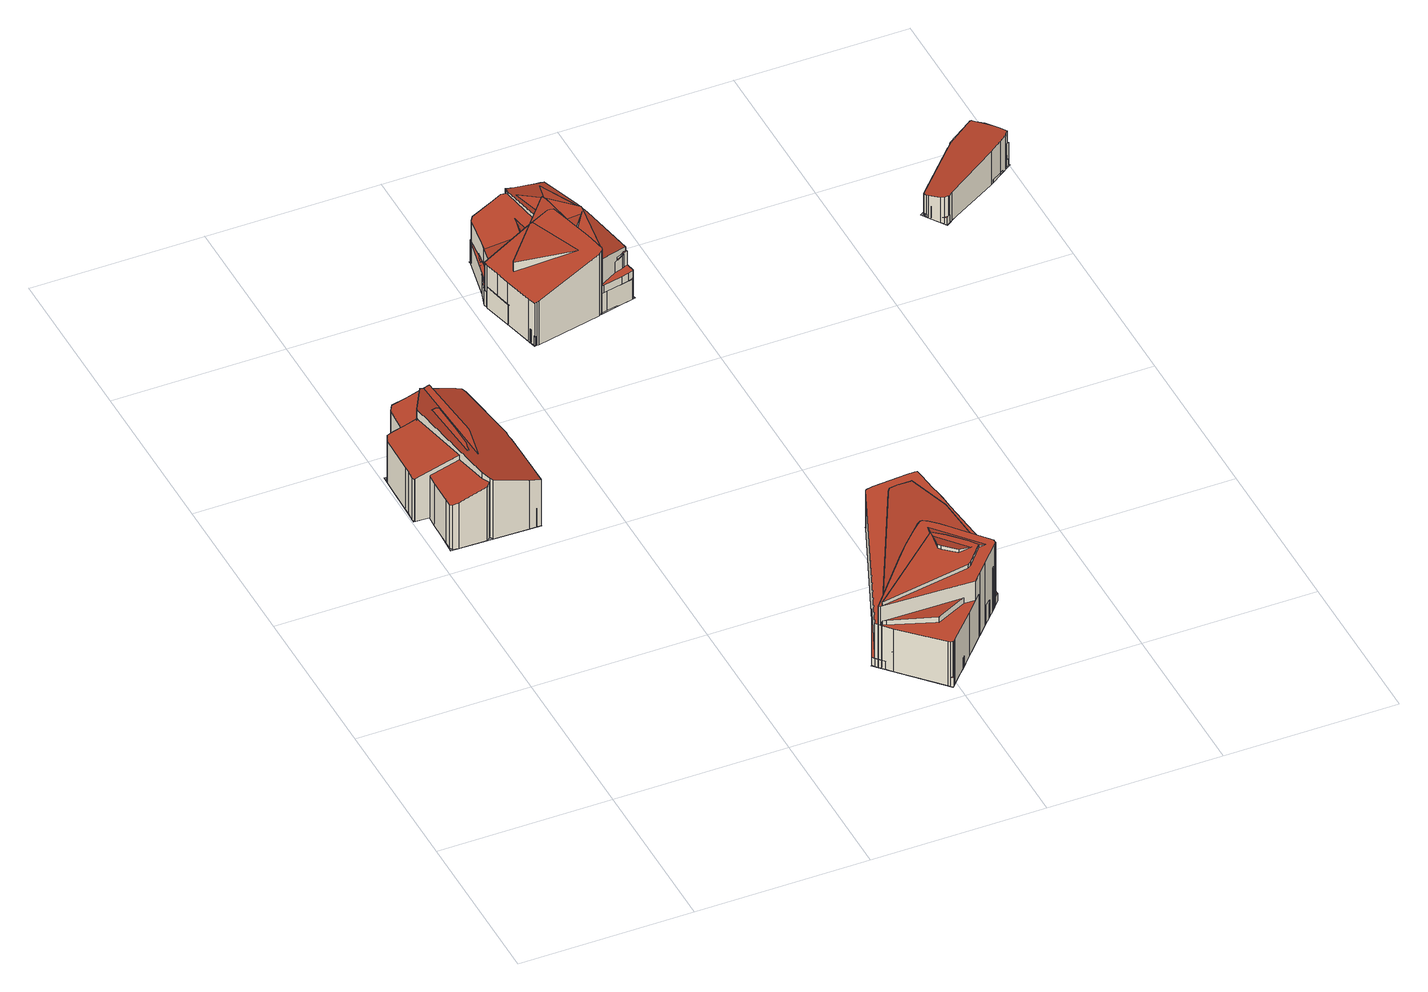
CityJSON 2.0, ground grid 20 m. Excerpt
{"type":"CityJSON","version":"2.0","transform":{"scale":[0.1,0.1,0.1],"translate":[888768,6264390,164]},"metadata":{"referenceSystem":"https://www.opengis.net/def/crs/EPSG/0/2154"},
"CityObjects":{
"building1":{"type":"Building","attributes":{"class":"Building"},"children":["building1-1"]},
"building1-1":{"type":"BuildingPart","parents":["building1"],"geometry":[{"type":"MultiSurface","lod":"2.2","boundaries":[[[0,1,2,3,4,5,6,7,8,9,10,11,12,13,14,15,16,17,18]],[[19,20,1,0]],[[20,21,2,1]],[[21,22,3,2]],[[22,23,4,3]],[[23,24,5,4]],[[24,25,6,5]],[[25,26,7,6]],[[26,27,8,7]],[[27,28,9,8]],[[28,29,10,9]],[[29,30,11,10]],[[30,31,12,11]],[[31,32,13,12]],[[32,33,14,13]],[[33,34,15,14]],[[34,35,16,15]],[[35,36,17,16]],[[36,37,18,17]],[[37,19,0,18]],[[38,39,40,41,42,43,44,45,46,47,48]],[[49,50,39,38]],[[50,51,40,39]],[[51,52,41,40]],[[52,53,42,41]],[[53,54,43,42]],[[54,33,44,43]],[[33,55,45,44]],[[55,56,46,45]],[[56,57,47,46]],[[57,58,48,47]],[[58,49,38,48]],[[59,60,61,62]]],"semantics":{"surfaces":[{"type":"RoofSurface","rf_azimuth":178.38,"rf_slope":19.47},{"type":"WallSurface","on_footprint_edge":true},{"type":"RoofSurface","rf_azimuth":165.33,"rf_slope":10.22},{"type":"GroundSurface"}],"values":[0,1,1,1,1,1,1,1,1,1,1,1,1,1,1,1,1,1,1,1,2,1,1,1,1,1,1,1,1,1,1,1,3]}}]},
"building2":{"type":"Building","attributes":{"class":"Building"},"children":["building2-1"]},
"building2-1":{"type":"BuildingPart","parents":["building2"],"geometry":[{"type":"MultiSurface","lod":"2.2","boundaries":[[[63,64,65,66,67,68,69,70,71,72,73,74,75,76,77,78,79]],[[80,81,64,63]],[[81,82,65,64]],[[82,83,66,65]],[[83,84,67,66]],[[84,85,68,67]],[[85,86,69,68]],[[86,87,70,69]],[[87,88,71,70]],[[88,89,72,71]],[[89,90,73,72]],[[90,91,74,73]],[[91,92,75,74]],[[92,93,76,75]],[[93,94,77,76]],[[94,95,78,77]],[[95,96,79,78]],[[96,80,63,79]],[[97,98,99,100,101,102,103,104,105,106,107,108,109,110]],[[111,112,98,97]],[[112,113,99,98]],[[113,114,100,99]],[[114,115,101,100]],[[115,116,102,101]],[[116,117,103,102]],[[117,118,104,103]],[[118,119,105,104]],[[119,120,106,105]],[[120,121,107,106]],[[121,122,108,107]],[[122,123,109,108]],[[123,124,110,109]],[[124,111,97,110]],[[125,126,127,128,129,130,131,132,133,134,135,136,137,138,139,140,141]],[[142,143,126,125]],[[143,144,127,126]],[[144,145,128,127]],[[145,146,129,128]],[[146,147,130,129]],[[147,148,131,130]],[[148,149,132,131]],[[149,150,133,132]],[[150,151,134,133]],[[151,152,135,134]],[[152,153,136,135]],[[153,154,137,136]],[[154,155,138,137]],[[155,156,139,138]],[[156,157,140,139]],[[157,158,141,140]],[[158,142,125,141]],[[159,160,161,162,163,164,165,166,167,168,169]],[[170,171,160,159]],[[171,172,161,160]],[[172,173,162,161]],[[173,174,163,162]],[[174,175,164,163]],[[175,176,165,164]],[[176,177,166,165]],[[177,178,167,166]],[[178,179,168,167]],[[179,180,169,168]],[[180,170,159,169]],[[59,181,182,183,184,185,186,187,188,189,60]]],"semantics":{"surfaces":[{"type":"RoofSurface","rf_azimuth":8.47,"rf_slope":19.06},{"type":"WallSurface","on_footprint_edge":true},{"type":"RoofSurface","rf_azimuth":174.95,"rf_slope":19.19},{"type":"RoofSurface","rf_azimuth":4.85,"rf_slope":11.02},{"type":"RoofSurface","rf_azimuth":141.61,"rf_slope":1.95},{"type":"GroundSurface"}],"values":[0,1,1,1,1,1,1,1,1,1,1,1,1,1,1,1,1,1,2,1,1,1,1,1,1,1,1,1,1,1,1,1,1,3,1,1,1,1,1,1,1,1,1,1,1,1,1,1,1,1,1,4,1,1,1,1,1,1,1,1,1,1,1,5]}}]},
"building3":{"type":"Building","attributes":{"class":"Building"},"children":["building3-1"]},
"building3-1":{"type":"BuildingPart","parents":["building3"],"geometry":[{"type":"MultiSurface","lod":"2.2","boundaries":[[[190,191,192,193,194,195,196,197,198,199,200,201,202,203,204,205,206,207,208,209,210,211,212,213]],[[214,215,191,190]],[[215,216,192,191]],[[216,217,193,192]],[[217,218,194,193]],[[218,219,195,194]],[[219,220,196,195]],[[220,221,197,196]],[[221,222,198,197]],[[222,223,199,198]],[[223,224,200,199]],[[224,225,201,200]],[[225,226,202,201]],[[226,227,203,202]],[[227,228,204,203]],[[228,229,205,204]],[[229,230,206,205]],[[230,231,207,206]],[[231,232,208,207]],[[232,233,209,208]],[[233,234,210,209]],[[234,235,211,210]],[[235,236,212,211]],[[236,237,213,212]],[[237,214,190,213]],[[238,239,240,241,242,243,244,245,246,247,248,249,250,251,252,253,254,255]],[[256,257,239,238]],[[257,258,240,239]],[[258,259,241,240]],[[259,260,242,241]],[[260,261,243,242]],[[261,262,244,243]],[[262,263,245,244]],[[263,264,246,245]],[[264,265,247,246]],[[265,266,248,247]],[[266,267,249,248]],[[267,268,250,249]],[[268,269,251,250]],[[269,270,252,251]],[[270,271,253,252]],[[271,272,254,253]],[[272,273,255,254]],[[273,256,238,255]],[[274,275,276,277,278,279,280,281,282,283,284,285,286]],[[287,288,275,274]],[[288,289,276,275]],[[289,290,277,276]],[[290,291,278,277]],[[291,292,279,278]],[[292,293,280,279]],[[293,294,281,280]],[[294,295,282,281]],[[295,296,283,282]],[[296,297,284,283]],[[297,298,285,284]],[[298,299,286,285]],[[299,287,274,286]],[[300,301,302,303,304,305,306,307,308,309]],[[310,311,301,300]],[[311,312,302,301]],[[312,313,303,302]],[[313,314,304,303]],[[314,315,305,304]],[[315,316,306,305]],[[316,317,307,306]],[[317,318,308,307]],[[318,319,309,308]],[[319,310,300,309]],[[320,321,322,323,324,325,326,327,328,329,330,331,332,333,334,335,336,337,338,339]],[[340,341,321,320]],[[341,342,322,321]],[[342,343,323,322]],[[343,344,324,323]],[[344,345,325,324]],[[345,346,326,325]],[[346,347,327,326]],[[347,348,328,327]],[[348,349,329,328]],[[349,350,330,329]],[[350,351,331,330]],[[351,352,332,331]],[[352,353,333,332]],[[353,354,334,333]],[[354,355,335,334]],[[355,356,336,335]],[[356,357,337,336]],[[357,358,338,337]],[[358,359,339,338]],[[359,340,320,339]],[[360,361,362,363,364,365,366,367,368,369,370,371,372,373,374,375,376,377]],[[378,379,361,360]],[[379,380,362,361]],[[380,381,363,362]],[[381,382,364,363]],[[382,383,365,364]],[[383,384,366,365]],[[384,385,367,366]],[[385,386,368,367]],[[386,387,369,368]],[[387,388,370,369]],[[388,389,371,370]],[[389,390,372,371]],[[390,391,373,372]],[[391,392,374,373]],[[392,393,375,374]],[[393,394,376,375]],[[394,395,377,376]],[[395,378,360,377]],[[396,397,398,399,400,401,402,403,404,405,406]],[[407,408,397,396]],[[408,409,398,397]],[[409,410,399,398]],[[410,411,400,399]],[[411,412,401,400]],[[412,413,402,401]],[[413,414,403,402]],[[414,415,404,403]],[[415,416,405,404]],[[416,417,406,405]],[[417,407,396,406]],[[418,419,420,421,422,423,424,425,426,427,428,429,430,431,432,433]],[[434,435,419,418]],[[435,436,420,419]],[[436,437,421,420]],[[437,438,422,421]],[[438,439,423,422]],[[439,440,424,423]],[[440,441,425,424]],[[441,442,426,425]],[[442,443,427,426]],[[443,444,428,427]],[[444,445,429,428]],[[445,446,430,429]],[[446,447,431,430]],[[447,448,432,431]],[[448,449,433,432]],[[449,434,418,433]],[[450,451,452,453,454,455,456,457,458,459,460,461,462]],[[463,464,451,450]],[[464,217,452,451]],[[217,465,453,452]],[[465,220,454,453]],[[220,466,455,454]],[[466,467,456,455]],[[467,468,457,456]],[[468,469,458,457]],[[469,470,459,458]],[[470,352,460,459]],[[352,471,461,460]],[[471,472,462,461]],[[472,463,450,462]],[[473,474,386,475,476,477,478,479]]],"semantics":{"surfaces":[{"type":"RoofSurface","rf_azimuth":102.27,"rf_slope":1.81},{"type":"WallSurface","on_footprint_edge":true},{"type":"RoofSurface","rf_azimuth":165.18,"rf_slope":0.992},{"type":"RoofSurface","rf_azimuth":118.26,"rf_slope":3.36},{"type":"RoofSurface","rf_azimuth":182.71,"rf_slope":1.08},{"type":"RoofSurface","rf_azimuth":133.84,"rf_slope":8.73},{"type":"RoofSurface","rf_azimuth":304.92,"rf_slope":1.35},{"type":"RoofSurface","rf_azimuth":43.45,"rf_slope":15.34},{"type":"RoofSurface","rf_azimuth":356.26,"rf_slope":7.5},{"type":"RoofSurface","rf_azimuth":268.35,"rf_slope":3.67},{"type":"GroundSurface"}],"values":[0,1,1,1,1,1,1,1,1,1,1,1,1,1,1,1,1,1,1,1,1,1,1,1,1,2,1,1,1,1,1,1,1,1,1,1,1,1,1,1,1,1,1,1,3,1,1,1,1,1,1,1,1,1,1,1,1,1,4,1,1,1,1,1,1,1,1,1,1,5,1,1,1,1,1,1,1,1,1,1,1,1,1,1,1,1,1,1,1,1,6,1,1,1,1,1,1,1,1,1,1,1,1,1,1,1,1,1,1,7,1,1,1,1,1,1,1,1,1,1,1,8,1,1,1,1,1,1,1,1,1,1,1,1,1,1,1,1,9,1,1,1,1,1,1,1,1,1,1,1,1,1,10]}}]},
"building4":{"type":"Building","attributes":{"class":"Building"},"children":["building4-1"]},
"building4-1":{"type":"BuildingPart","parents":["building4"],"geometry":[{"type":"MultiSurface","lod":"2.2","boundaries":[[[480,481,482,483,484,485,486,487,488,489,490,491,492,493,494,495,496,497,498]],[[499,500,481,480]],[[500,501,482,481]],[[501,502,483,482]],[[502,503,484,483]],[[503,504,485,484]],[[504,505,486,485]],[[505,506,487,486]],[[506,507,488,487]],[[507,508,489,488]],[[508,509,490,489]],[[509,510,491,490]],[[510,511,492,491]],[[511,512,493,492]],[[512,513,494,493]],[[513,514,495,494]],[[514,515,496,495]],[[515,516,497,496]],[[516,517,498,497]],[[517,499,480,498]],[[518,519,520,521,522,523,524,525,526,527,528,529,530]],[[531,532,519,518]],[[532,533,520,519]],[[533,534,521,520]],[[534,535,522,521]],[[535,536,523,522]],[[536,537,524,523]],[[537,538,525,524]],[[538,539,526,525]],[[539,540,527,526]],[[540,541,528,527]],[[541,542,529,528]],[[542,543,530,529]],[[543,531,518,530]],[[544,545,546,547,548,549,550,551,552,553,554,555,556]],[[557,558,545,544]],[[558,559,546,545]],[[559,533,547,546]],[[533,560,548,547]],[[560,561,549,548]],[[561,562,550,549]],[[562,563,551,550]],[[563,564,552,551]],[[564,565,553,552]],[[565,566,554,553]],[[566,567,555,554]],[[567,568,556,555]],[[568,557,544,556]],[[569,570,571,572,573,574,575,576,577,578,579,580,581,582,583,584]],[[585,586,570,569]],[[586,587,571,570]],[[587,588,572,571]],[[588,589,573,572]],[[589,590,574,573]],[[590,591,575,574]],[[591,592,576,575]],[[592,593,577,576]],[[593,594,578,577]],[[594,595,579,578]],[[595,596,580,579]],[[596,597,581,580]],[[597,598,582,581]],[[598,567,583,582]],[[567,599,584,583]],[[599,585,569,584]],[[600,601,602,603,604,605,606,607,608,609,610,611,612,613]],[[614,615,601,600]],[[615,616,602,601]],[[616,617,603,602]],[[617,618,604,603]],[[618,619,605,604]],[[619,620,606,605]],[[620,621,607,606]],[[621,622,608,607]],[[622,623,609,608]],[[623,624,610,609]],[[624,625,611,610]],[[625,626,612,611]],[[626,627,613,612]],[[627,614,600,613]],[[628,629,630,631,632,633,634,635,636,637,638,639,640,641,642,643]],[[644,645,629,628]],[[645,588,630,629]],[[588,646,631,630]],[[646,647,632,631]],[[647,648,633,632]],[[648,649,634,633]],[[649,650,635,634]],[[650,651,636,635]],[[651,652,637,636]],[[652,653,638,637]],[[653,654,639,638]],[[654,655,640,639]],[[655,656,641,640]],[[656,657,642,641]],[[657,658,643,642]],[[658,644,628,643]],[[659,660,661,662,663,664,665,666,667,668,669,670,671]],[[672,673,660,659]],[[673,674,661,660]],[[674,675,662,661]],[[675,676,663,662]],[[676,677,664,663]],[[677,678,665,664]],[[678,679,666,665]],[[679,680,667,666]],[[680,681,668,667]],[[681,682,669,668]],[[682,683,670,669]],[[683,684,671,670]],[[684,672,659,671]],[[685,686,687,688,689,690,691,692,693,694,695,696,697,698,699]],[[700,701,686,685]],[[701,702,687,686]],[[702,703,688,687]],[[703,704,689,688]],[[704,535,690,689]],[[535,705,691,690]],[[705,706,692,691]],[[706,707,693,692]],[[707,597,694,693]],[[597,708,695,694]],[[708,709,696,695]],[[709,710,697,696]],[[710,627,698,697]],[[627,711,699,698]],[[711,700,685,699]],[[712,713,714,715,716,717,718,719,720,721,722,723,724,725,726,727]],[[728,729,712,727]],[[729,730,713,712]],[[730,731,714,713]],[[731,732,715,714]],[[732,733,716,715]],[[733,734,717,716]],[[734,735,718,717]],[[735,736,719,718]],[[736,737,720,719]],[[737,738,721,720]],[[738,739,722,721]],[[739,740,723,722]],[[740,741,724,723]],[[741,742,725,724]],[[742,743,726,725]],[[743,728,727,726]],[[744,745,746,747,748,749,750,751,752,753,754,755]],[[756,757,745,744]],[[757,758,746,745]],[[758,759,747,746]],[[759,760,748,747]],[[760,761,749,748]],[[761,762,750,749]],[[762,763,751,750]],[[763,764,752,751]],[[764,765,753,752]],[[765,766,754,753]],[[766,767,755,754]],[[767,756,744,755]],[[768,769,770,771,772,773,774,775,776,777]],[[778,779,769,768]],[[779,780,770,769]],[[780,781,771,770]],[[781,782,772,771]],[[782,783,773,772]],[[783,784,774,773]],[[784,785,775,774]],[[785,786,776,775]],[[786,766,777,776]],[[766,778,768,777]],[[787,788,789,790,791,792,793,794,795,796]],[[797,798,788,787]],[[798,799,789,788]],[[799,800,790,789]],[[800,801,791,790]],[[801,802,792,791]],[[802,803,793,792]],[[803,804,794,793]],[[804,805,795,794]],[[805,806,796,795]],[[806,797,787,796]],[[807,808,809,810,811,812,813,814]],[[815,816,808,807]],[[816,817,809,808]],[[817,732,810,809]],[[732,818,811,810]],[[818,819,812,811]],[[819,820,813,812]],[[820,821,814,813]],[[821,815,807,814]],[[822,823,824,825,826,827,828,829]],[[830,831,823,822]],[[831,832,824,823]],[[832,833,825,824]],[[833,834,826,825]],[[834,835,827,826]],[[835,836,828,827]],[[836,543,829,828]],[[543,830,822,829]],[[837,838,839,840,841,842,843]],[[844,845,838,837]],[[845,846,839,838]],[[846,847,840,839]],[[847,848,841,840]],[[848,849,842,841]],[[849,850,843,842]],[[850,844,837,843]],[[851,852,853,854,855,856,857]],[[798,858,852,851]],[[858,859,853,852]],[[859,538,854,853]],[[538,860,855,854]],[[860,861,856,855]],[[861,862,857,856]],[[862,798,851,857]],[[653,863,864,865,866,867,868,672,869,870]]],"semantics":{"surfaces":[{"type":"RoofSurface","rf_azimuth":193.9,"rf_slope":17.84},{"type":"WallSurface","on_footprint_edge":true},{"type":"RoofSurface","rf_azimuth":14.14,"rf_slope":17.14},{"type":"RoofSurface","rf_azimuth":197.38,"rf_slope":17.36},{"type":"RoofSurface","rf_azimuth":256.5,"rf_slope":1.49},{"type":"RoofSurface","rf_azimuth":356.2,"rf_slope":0.0697},{"type":"RoofSurface","rf_azimuth":300.84,"rf_slope":1.85},{"type":"RoofSurface","rf_azimuth":208.28,"rf_slope":19.69},{"type":"RoofSurface","rf_azimuth":119.82,"rf_slope":16.59},{"type":"RoofSurface","rf_azimuth":154.4,"rf_slope":12.31},{"type":"RoofSurface","rf_azimuth":148.82,"rf_slope":17.57},{"type":"RoofSurface","rf_azimuth":139.6,"rf_slope":17.55},{"type":"RoofSurface","rf_azimuth":315.61,"rf_slope":17.21},{"type":"RoofSurface","rf_azimuth":326.44,"rf_slope":4.24},{"type":"RoofSurface","rf_azimuth":4.25,"rf_slope":17.73},{"type":"RoofSurface","rf_azimuth":186.97,"rf_slope":6.36},{"type":"RoofSurface","rf_azimuth":19.62,"rf_slope":8.09},{"type":"GroundSurface"}],"values":[0,1,1,1,1,1,1,1,1,1,1,1,1,1,1,1,1,1,1,1,2,1,1,1,1,1,1,1,1,1,1,1,1,1,3,1,1,1,1,1,1,1,1,1,1,1,1,1,4,1,1,1,1,1,1,1,1,1,1,1,1,1,1,1,1,5,1,1,1,1,1,1,1,1,1,1,1,1,1,1,6,1,1,1,1,1,1,1,1,1,1,1,1,1,1,1,1,7,1,1,1,1,1,1,1,1,1,1,1,1,1,8,1,1,1,1,1,1,1,1,1,1,1,1,1,1,1,9,1,1,1,1,1,1,1,1,1,1,1,1,1,1,1,1,10,1,1,1,1,1,1,1,1,1,1,1,1,11,1,1,1,1,1,1,1,1,1,1,12,1,1,1,1,1,1,1,1,1,1,13,1,1,1,1,1,1,1,1,14,1,1,1,1,1,1,1,1,15,1,1,1,1,1,1,1,16,1,1,1,1,1,1,1,17]}}]},
"building5":{"type":"Building","attributes":{"class":"Building"},"children":["building5-1"]},
"building5-1":{"type":"BuildingPart","parents":["building5"],"geometry":[{"type":"MultiSurface","lod":"2.2","boundaries":[[[871,872,873,874,875,876,877,878,879,880,881,882,883,884,885,886,887,888,889,890,891,892,893]],[[894,895,872,871]],[[895,896,873,872]],[[896,897,874,873]],[[897,898,875,874]],[[898,899,876,875]],[[899,900,877,876]],[[900,901,878,877]],[[901,902,879,878]],[[902,903,880,879]],[[903,904,881,880]],[[904,905,882,881]],[[905,906,883,882]],[[906,907,884,883]],[[907,908,885,884]],[[908,909,886,885]],[[909,910,887,886]],[[910,911,888,887]],[[911,912,889,888]],[[912,913,890,889]],[[913,914,891,890]],[[914,915,892,891]],[[915,916,893,892]],[[916,894,871,893]],[[917,918,919,920,921,922,923,924,925,926,927,928,929,930,931]],[[932,933,918,917]],[[933,934,919,918]],[[934,935,920,919]],[[935,936,921,920]],[[936,937,922,921]],[[937,938,923,922]],[[938,939,924,923]],[[939,940,925,924]],[[940,941,926,925]],[[941,942,927,926]],[[942,928,927]],[[943,930,929]],[[943,944,931,930]],[[944,932,917,931]],[[945,946,947,948,949,950,951,952,953,954]],[[955,956,946,945]],[[956,957,947,946]],[[957,958,948,947]],[[958,959,949,948]],[[959,960,950,949]],[[960,961,951,950]],[[961,962,952,951]],[[962,963,953,952]],[[963,964,954,953]],[[964,955,945,954]],[[965,966,967,968,969,970,971,972,973]],[[974,975,966,965]],[[975,976,967,966]],[[976,977,968,967]],[[977,978,969,968]],[[978,906,970,969]],[[906,979,971,970]],[[979,980,972,971]],[[980,981,973,972]],[[981,974,965,973]],[[982,983,984,985,986]],[[987,988,983,982]],[[988,989,984,983]],[[989,990,985,984]],[[990,991,986,985]],[[991,987,982,986]],[[992,993,994,995,996,997]],[[998,999,993,992]],[[999,1000,994,993]],[[1000,1001,995,994]],[[1001,1002,996,995]],[[1002,1003,997,996]],[[1003,998,992,997]],[[1004,1005,1006,1007,1008,1009,1010,1011]]],"semantics":{"surfaces":[{"type":"RoofSurface","rf_azimuth":141.64,"rf_slope":15.29},{"type":"WallSurface","on_footprint_edge":true},{"type":"RoofSurface","rf_azimuth":131.76,"rf_slope":14.96},{"type":"RoofSurface","rf_azimuth":319.84,"rf_slope":18.69},{"type":"RoofSurface","rf_azimuth":130.62,"rf_slope":19.5},{"type":"RoofSurface","rf_azimuth":330.23,"rf_slope":5.46},{"type":"RoofSurface","rf_azimuth":95.59,"rf_slope":17.08},{"type":"GroundSurface"}],"values":[0,1,1,1,1,1,1,1,1,1,1,1,1,1,1,1,1,1,1,1,1,1,1,1,2,1,1,1,1,1,1,1,1,1,1,1,1,1,1,3,1,1,1,1,1,1,1,1,1,1,4,1,1,1,1,1,1,1,1,1,5,1,1,1,1,1,6,1,1,1,1,1,1,7]}}]}
},
"vertices":[
[2,496,59],[3,493,59],[4,492,60],[56,489,78],[63,489,81],[64,496,81],[65,500,81],[65,524,81],[64,563,80],[63,564,80],[61,566,79],[58,566,78],[27,567,67],[15,568,63],[7,568,60],[5,564,60],[4,560,59],[3,515,59],[3,508,59],[2,496,3],[3,493,3],[4,492,3],[56,489,3],[63,489,3],[64,496,3],[65,500,3],[65,524,3],[64,563,3],[63,564,3],[61,566,3],[58,566,3],[27,567,3],[15,568,3],[7,568,3],[5,564,3],[4,560,3],[3,515,3],[3,508,3],[3,496,7],[5,494,8],[21,537,8],[28,565,8],[20,566,7],[9,568,5],[7,568,4],[5,565,4],[5,563,4],[4,557,5],[4,531,6],[3,496,3],[5,494,3],[21,537,3],[28,565,3],[20,566,3],[9,568,3],[5,565,3],[5,563,3],[4,557,3],[4,531,3],[64,489,3],[66,565,3],[4,569,3],[2,492,3],
[40,567,84],[59,448,83],[63,437,82],[65,433,82],[105,432,68],[119,432,64],[120,455,62],[121,499,59],[121,509,59],[121,516,58],[121,523,58],[111,600,58],[109,606,58],[103,607,60],[86,607,66],[66,607,73],[62,607,74],[40,567,3],[59,448,3],[63,437,3],[65,433,3],[105,432,3],[119,432,3],[120,455,3],[121,499,3],[121,509,3],[121,516,3],[121,523,3],[111,600,3],[109,606,3],[103,607,3],[86,607,3],[66,607,3],[62,607,3],[18,447,61],[18,438,61],[20,435,62],[26,434,64],[58,433,75],[62,436,76],[77,515,79],[78,521,79],[73,607,75],[47,608,66],[31,609,61],[29,606,60],[27,603,59],[19,478,60],[18,447,3],[18,438,3],[20,435,3],[26,434,3],[58,433,3],[62,436,3],[77,515,3],[78,521,3],[73,607,3],[47,608,3],[31,609,3],[29,606,3],[27,603,3],[19,478,3],[21,486,46],[21,467,46],[21,451,47],[108,432,30],[114,432,29],[117,433,28],[118,439,28],[119,447,28],[120,476,27],[121,484,27],[121,514,26],[114,594,26],[114,599,26],[100,605,29],[96,605,30],[34,607,42],[32,590,42],[21,486,3],[21,467,3],[21,451,3],[108,432,3],[114,432,3],[117,433,3],[118,439,3],[119,447,3],[120,476,3],[121,484,3],[121,514,3],[114,594,3],[114,599,3],[100,605,3],[96,605,3],[34,607,3],[32,590,3],[27,577,5],[27,568,6],[109,530,9],[111,535,8],[113,558,8],[114,606,7],[111,606,7],[80,607,6],[33,608,5],[30,607,5],[28,606,5],[27,577,3],[27,568,3],[109,530,3],[111,535,3],[113,558,3],[114,606,3],[111,606,3],[80,607,3],[33,608,3],[30,607,3],[28,606,3],[20,491,3],[17,434,3],[119,431,3],[122,527,3],[112,528,3],[115,607,3],[67,608,3],[27,610,3],[26,568,3],
[330,71,70],[344,55,70],[385,11,72],[387,9,72],[390,9,72],[392,9,72],[393,10,72],[425,44,71],[456,78,70],[480,103,70],[482,107,70],[485,110,69],[487,152,68],[482,214,66],[481,231,66],[480,242,65],[479,250,65],[477,273,64],[476,282,64],[473,282,64],[464,282,64],[424,279,64],[416,277,64],[415,276,64],[330,71,13],[344,55,13],[385,11,13],[387,9,13],[390,9,13],[392,9,13],[393,10,13],[425,44,13],[456,78,13],[480,103,13],[482,107,13],[485,110,13],[487,152,13],[482,214,13],[481,231,13],[480,242,13],[479,250,13],[477,273,13],[476,282,13],[473,282,13],[464,282,13],[424,279,13],[416,277,13],[415,276,13],[333,68,94],[335,66,95],[440,61,96],[449,70,96],[460,82,97],[482,105,97],[484,108,97],[484,112,97],[483,114,97],[464,138,96],[445,161,96],[436,170,96],[431,173,96],[429,173,96],[425,170,96],[416,162,95],[399,145,95],[385,129,95],[333,68,13],[335,66,13],[440,61,13],[449,70,13],[460,82,13],[482,105,13],[484,108,13],[484,112,13],[483,114,13],[464,138,13],[445,161,13],[436,170,13],[431,173,13],[429,173,13],[425,170,13],[416,162,13],[399,145,13],[385,129,13],[336,66,75],[340,64,76],[391,44,78],[442,69,78],[475,101,77],[480,107,77],[476,212,72],[462,265,69],[461,265,69],[446,266,68],[437,265,68],[435,263,68],[433,260,68],[336,66,13],[340,64,13],[391,44,13],[442,69,13],[475,101,13],[480,107,13],[476,212,13],[462,265,13],[461,265,13],[446,266,13],[437,265,13],[435,263,13],[433,260,13],[337,67,99],[442,83,101],[446,86,101],[465,108,101],[463,111,101],[458,118,101],[441,137,101],[431,146,100],[429,147,100],[427,146,100],[337,67,13],[442,83,13],[446,86,13],[465,108,13],[463,111,13],[458,118,13],[441,137,13],[431,146,13],[429,147,13],[427,146,13],[334,75,36],[343,56,39],[345,54,40],[385,20,48],[390,16,49],[392,17,49],[400,25,49],[413,37,49],[476,102,48],[479,105,48],[482,108,48],[478,209,37],[475,265,30],[475,272,29],[454,279,26],[439,280,25],[432,280,24],[428,279,24],[417,277,23],[336,81,36],[334,75,13],[343,56,13],[345,54,13],[385,20,13],[390,16,13],[392,17,13],[400,25,13],[413,37,13],[476,102,13],[479,105,13],[482,108,13],[478,209,13],[475,265,13],[475,272,13],[454,279,13],[439,280,13],[432,280,13],[428,279,13],[417,277,13],[336,81,13],[328,74,24],[330,70,24],[368,30,23],[380,17,23],[384,14,23],[398,22,22],[441,62,23],[473,96,23],[489,113,23],[482,219,25],[479,254,26],[477,272,26],[475,281,26],[472,282,27],[457,282,27],[420,271,27],[418,268,27],[416,264,27],[328,74,13],[330,70,13],[368,30,13],[380,17,13],[384,14,13],[398,22,13],[441,62,13],[473,96,13],[489,113,13],[482,219,13],[479,254,13],[477,272,13],[475,281,13],[472,282,13],[457,282,13],[420,271,13],[418,268,13],[416,264,13],[425,121,105],[427,118,105],[441,105,105],[486,111,94],[486,112,94],[482,120,94],[449,156,93],[437,170,93],[434,173,93],[429,149,99],[425,123,104],[425,121,13],[427,118,13],[441,105,13],[486,111,13],[486,112,13],[482,120,13],[449,156,13],[437,170,13],[434,173,13],[429,149,13],[425,123,13],[356,54,51],[358,50,50],[361,47,50],[363,44,50],[368,38,49],[388,17,46],[397,22,45],[454,76,38],[470,92,36],[477,103,35],[479,190,36],[478,249,36],[475,270,37],[474,270,37],[424,265,44],[370,104,49],[356,54,13],[358,50,13],[361,47,13],[363,44,13],[368,38,13],[388,17,13],[397,22,13],[454,76,13],[470,92,13],[477,103,13],[479,190,13],[478,249,13],[475,270,13],[474,270,13],[424,265,13],[370,104,13],[334,70,29],[335,67,29],[387,9,25],[390,7,25],[393,10,25],[400,18,26],[412,30,27],[434,55,28],[464,134,33],[478,219,39],[475,265,42],[474,274,42],[423,270,42],[334,70,13],[335,67,13],[390,7,13],[400,18,13],[412,30,13],[434,55,13],[464,134,13],[478,219,13],[474,274,13],[423,270,13],[327,73,13],[389,6,13],[457,146,13],[487,149,13],[477,283,13],[415,278,13],[423,169,13],
[208,763,75],[208,759,74],[212,742,74],[216,725,74],[224,691,74],[227,682,74],[229,681,75],[231,681,76],[307,697,100],[311,699,102],[312,700,102],[313,703,103],[312,706,103],[308,727,103],[294,780,103],[291,782,102],[289,783,101],[288,783,101],[262,777,93],[208,763,18],[208,759,18],[212,742,18],[216,725,18],[224,691,18],[227,682,18],[229,681,18],[231,681,18],[307,697,18],[311,699,18],[312,700,18],[313,703,18],[312,706,18],[308,727,18],[294,780,18],[291,782,18],[289,783,18],[288,783,18],[262,777,18],[268,837,92],[279,779,93],[311,701,89],[348,722,77],[349,722,77],[338,792,74],[334,809,74],[317,853,76],[312,852,78],[307,851,79],[281,846,87],[268,843,92],[268,842,92],[268,837,18],[279,779,18],[311,701,18],[348,722,18],[349,722,18],[338,792,18],[334,809,18],[317,853,18],[312,852,18],[307,851,18],[281,846,18],[268,843,18],[268,842,18],[217,764,67],[221,734,66],[222,726,65],[311,701,90],[311,702,90],[317,714,92],[323,775,100],[297,809,95],[266,839,89],[262,841,88],[249,838,84],[226,833,77],[223,829,75],[217,764,18],[221,734,18],[222,726,18],[311,702,18],[317,714,18],[323,775,18],[297,809,18],[266,839,18],[262,841,18],[249,838,18],[226,833,18],[223,829,18],[208,757,46],[216,724,45],[229,688,44],[232,682,44],[280,692,45],[317,700,45],[349,707,45],[352,710,45],[352,711,45],[339,781,47],[336,795,48],[321,839,49],[319,843,49],[280,845,48],[226,833,48],[223,831,48],[208,757,18],[216,724,18],[229,688,18],[232,682,18],[280,692,18],[317,700,18],[349,707,18],[352,710,18],[352,711,18],[339,781,18],[336,795,18],[321,839,18],[319,843,18],[280,845,18],[223,831,18],[212,763,20],[235,687,20],[238,686,20],[243,684,20],[257,687,20],[259,687,20],[327,702,19],[345,706,19],[350,710,19],[350,711,19],[341,787,19],[336,808,19],[318,851,19],[229,833,20],[212,763,18],[235,687,18],[238,686,18],[243,684,18],[257,687,18],[259,687,18],[327,702,18],[345,706,18],[350,710,18],[350,711,18],[341,787,18],[336,808,18],[318,851,18],[229,833,18],[213,760,58],[229,691,56],[232,682,56],[284,693,55],[313,699,55],[336,704,55],[344,706,55],[350,708,55],[351,709,55],[345,739,56],[336,779,57],[327,817,58],[322,834,59],[316,849,59],[278,845,60],[231,833,60],[213,760,18],[229,691,18],[284,693,18],[313,699,18],[336,704,18],[344,706,18],[350,708,18],[351,709,18],[345,739,18],[336,779,18],[327,817,18],[322,834,18],[316,849,18],[278,845,18],[231,833,18],[207,763,38],[227,681,30],[238,683,34],[342,716,72],[344,717,73],[345,718,73],[346,722,75],[291,848,79],[290,848,78],[269,843,71],[248,837,63],[233,833,58],[228,829,56],[207,763,18],[227,681,18],[238,683,18],[342,716,18],[344,717,18],[345,718,18],[346,722,18],[291,848,18],[290,848,18],[269,843,18],[248,837,18],[233,833,18],[228,829,18],[209,763,42],[230,698,61],[311,707,71],[321,710,72],[349,719,74],[349,722,73],[339,764,60],[329,806,48],[324,828,42],[319,843,37],[317,852,34],[255,840,28],[240,836,27],[229,833,26],[226,830,27],[209,763,18],[230,698,18],[311,707,18],[321,710,18],[349,719,18],[339,764,18],[329,806,18],[324,828,18],[317,852,18],[255,840,18],[240,836,18],[226,830,18],[229,684,31],[324,704,48],[343,750,48],[341,785,44],[341,788,44],[338,801,42],[336,806,41],[333,811,40],[323,832,36],[321,835,35],[284,846,27],[273,844,25],[271,842,25],[235,785,23],[222,704,28],[222,701,28],[222,701,18],[229,684,18],[324,704,18],[343,750,18],[341,785,18],[341,788,18],[338,801,18],[336,806,18],[333,811,18],[323,832,18],[321,835,18],[284,846,18],[273,844,18],[271,842,18],[235,785,18],[222,704,18],[217,729,44],[230,692,54],[308,710,72],[327,717,76],[331,793,64],[329,805,62],[317,847,52],[276,844,41],[267,842,39],[257,840,37],[228,830,30],[217,765,38],[217,729,18],[230,692,18],[308,710,18],[327,717,18],[331,793,18],[329,805,18],[317,847,18],[276,844,18],[267,842,18],[257,840,18],[228,830,18],[217,765,18],[213,763,74],[301,743,99],[324,773,98],[323,778,97],[307,852,78],[302,851,77],[297,850,76],[246,837,67],[243,836,66],[228,830,64],[213,763,18],[301,743,18],[324,773,18],[323,778,18],[307,852,18],[302,851,18],[297,850,18],[246,837,18],[243,836,18],[215,763,62],[224,715,50],[228,697,45],[230,691,44],[341,758,33],[338,771,37],[325,823,51],[322,830,53],[286,847,65],[241,835,72],[215,763,18],[224,715,18],[228,697,18],[230,691,18],[341,758,18],[338,771,18],[325,823,18],[322,830,18],[286,847,18],[241,835,18],[218,719,37],[225,687,36],[349,723,29],[341,785,32],[331,810,34],[325,820,35],[299,850,38],[224,831,41],[218,719,18],[225,687,18],[349,723,18],[331,810,18],[325,820,18],[299,850,18],[224,831,18],[255,773,87],[311,704,70],[347,729,58],[324,824,63],[322,832,64],[317,849,65],[274,843,79],[268,842,81],[255,773,18],[311,704,18],[347,729,18],[324,824,18],[322,832,18],[317,849,18],[274,843,18],[227,733,90],[308,711,99],[309,713,99],[296,801,99],[294,808,99],[292,807,98],[227,735,90],[227,733,18],[308,711,18],[309,713,18],[296,801,18],[294,808,18],[292,807,18],[227,735,18],[224,715,43],[340,750,25],[334,810,23],[317,853,24],[309,852,25],[237,834,35],[224,827,37],[340,750,18],[334,810,18],[309,852,18],[237,834,18],[224,827,18],[343,780,18],[336,812,18],[328,810,18],[318,854,18],[222,832,18],[236,769,18],[226,680,18],[353,708,18],
[678,703,48],[679,699,49],[680,696,50],[688,684,54],[691,681,55],[695,680,56],[696,680,56],[700,682,57],[761,717,64],[776,728,65],[785,734,66],[786,735,66],[789,739,66],[786,748,64],[786,750,63],[777,768,59],[771,779,55],[769,783,54],[767,783,54],[765,782,53],[736,763,51],[733,760,50],[730,757,50],[678,703,20],[679,699,20],[680,696,20],[688,684,20],[691,681,20],[695,680,20],[696,680,20],[700,682,20],[761,717,20],[776,728,20],[785,734,20],[786,735,20],[789,739,20],[786,748,20],[786,750,20],[777,768,20],[771,779,20],[769,783,20],[767,783,20],[765,782,20],[736,763,20],[733,760,20],[730,757,20],[678,701,22],[678,700,23],[685,689,26],[690,682,28],[693,678,30],[760,718,34],[784,734,35],[788,737,35],[768,782,22],[766,785,21],[764,783,21],[739,766,20],[730,759,20],[681,708,21],[679,705,22],[678,701,20],[678,700,20],[685,689,20],[690,682,20],[693,678,20],[760,718,20],[784,734,20],[788,737,20],[768,782,20],[766,785,20],[764,783,20],[681,708,20],[679,705,20],[683,695,40],[689,685,36],[692,681,34],[758,716,25],[764,719,24],[776,727,23],[790,739,21],[769,778,35],[733,754,39],[685,699,40],[683,695,20],[689,685,20],[692,681,20],[758,716,20],[764,719,20],[776,727,20],[790,739,20],[769,778,20],[733,754,20],[685,699,20],[682,696,32],[684,693,33],[691,683,37],[758,717,44],[777,730,45],[789,739,45],[765,776,29],[734,751,29],[683,700,31],[682,696,20],[684,693,20],[691,683,20],[758,717,20],[777,730,20],[765,776,20],[734,751,20],[683,700,20],[687,702,36],[765,722,30],[790,738,29],[749,764,34],[735,755,34],[687,702,20],[765,722,20],[790,738,20],[749,764,20],[735,755,20],[734,753,44],[737,746,47],[759,718,56],[791,739,50],[789,743,49],[767,776,38],[734,753,20],[737,746,20],[759,718,20],[791,739,20],[789,743,20],[767,776,20],[675,704,20],[693,677,20],[755,719,20],[758,715,20],[792,738,20],[769,787,20],[727,758,20],[736,745,20]
]}
